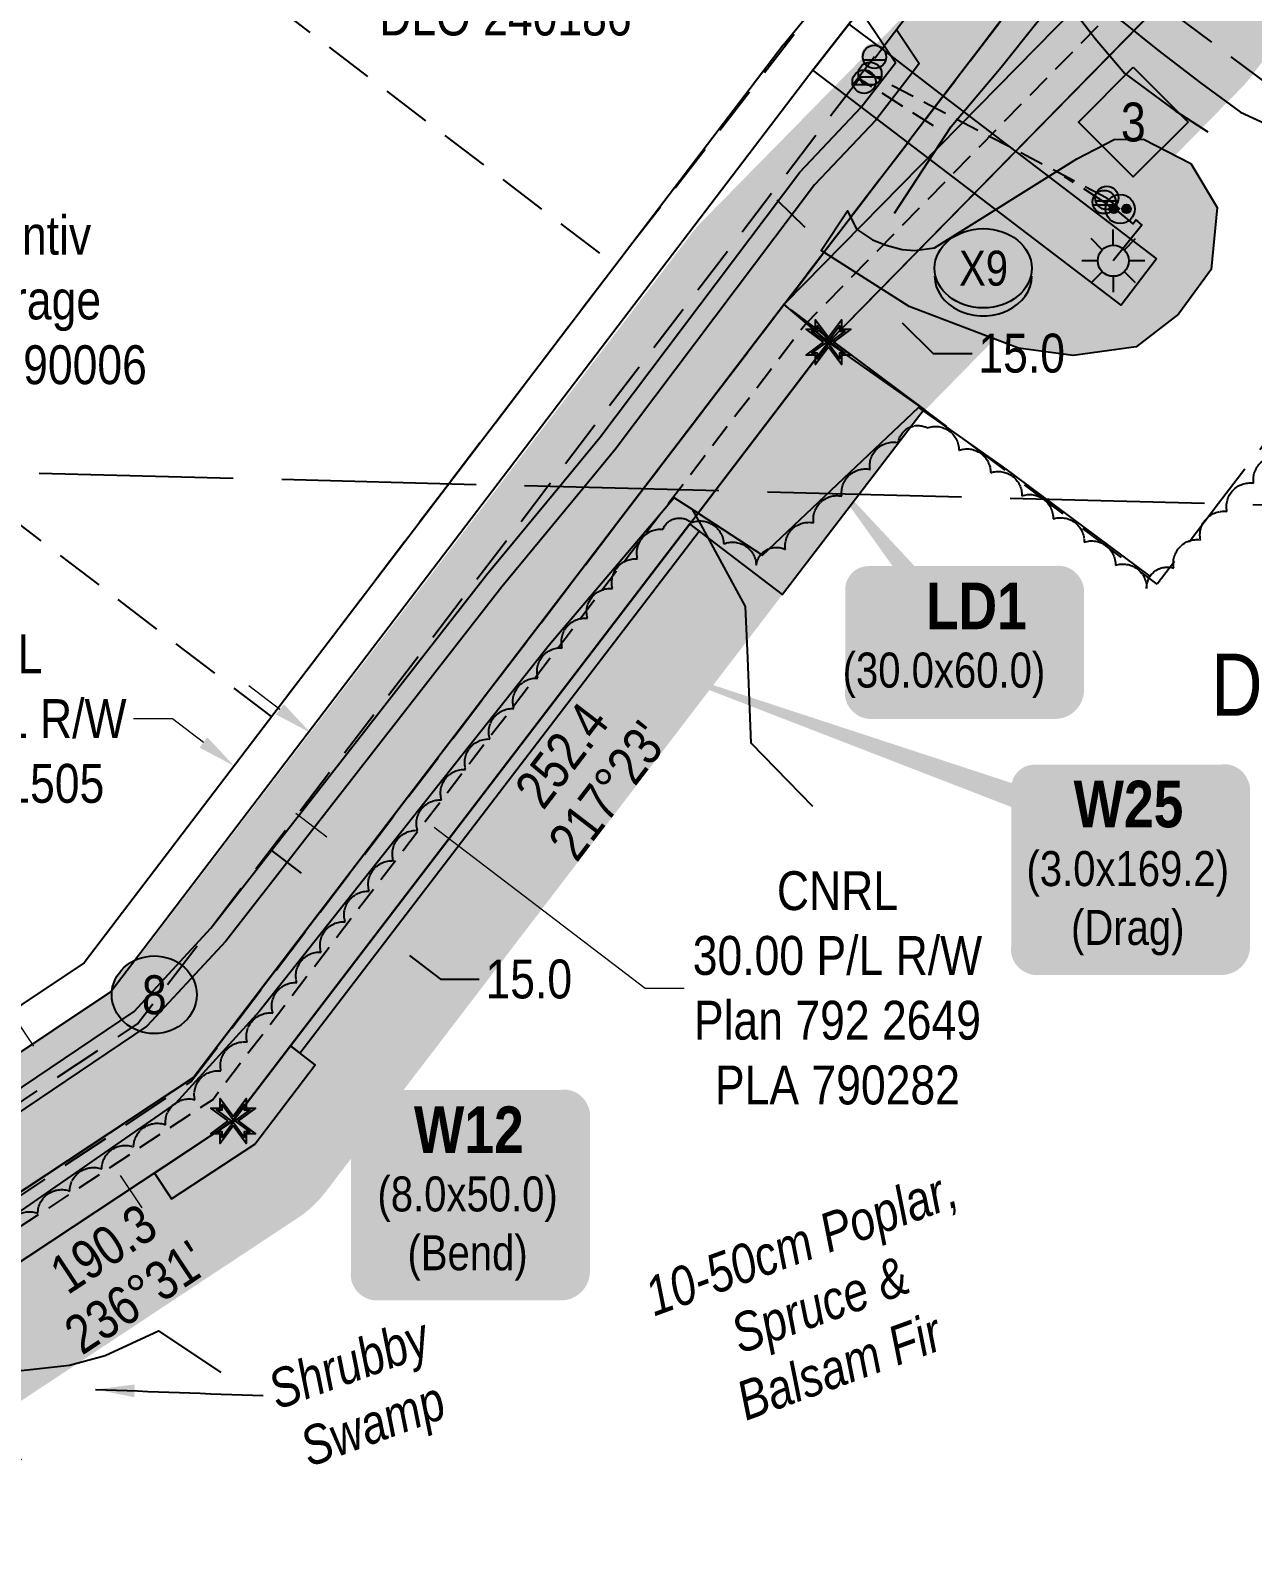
# Model space of a CAD drawing. Extents: x 391873 to 399328, y 6054492 to 6062838.
# Drawn here: x 395956.5 to 396271.2, y 6061295 to 6061683.3 of the extents above; entities that cross this region are included whole.
import ezdxf
from ezdxf.enums import TextEntityAlignment as Align

# ---------------------------------------------------------------- set-up
doc = ezdxf.new("R2010")
doc.units = 0
doc.header["$LTSCALE"] = 5
doc.header["$PDSIZE"] = 0.5
for name, pattern in [('0', [1, 1, 0]), ('foc-ACCESSROAD', [3.75, 2.5, -1.25]), ('foc-TIELINE', [1.875, 1.25, -0.625]), ('foc-UNSURVEYED', [12.5, 10, -2.5]), ('UG_PIPE', [1.875, 1.25, -0.625])]:
    doc.linetypes.add(name, pattern=pattern)
doc.layers.get('Defpoints').update_dxf_attribs({"color": 9})
doc.layers.add('AS-PIPE-AG', color=7, linetype='Continuous', true_color=0x7d00fa)
doc.layers.add('P-TEMP-BLUE-H', color=7, linetype='Continuous', true_color=0x99e6ff)
for name, color, linetype in [('AS-PIPE-UG', 44, 'UG_PIPE'), ('AS-ROADS', 254, 'Continuous'), ('AS-SYMBOL', 7, 'Continuous'), ('C-RW', 13, 'Continuous'), ('C-WS', 13, 'foc-ACCESSROAD'), ('DETAIL-T', 7, 'Continuous'), ('F-AR', 190, 'foc-ACCESSROAD'), ('F-RW', 190, 'Continuous'), ('F-WS', 190, 'foc-ACCESSROAD'), ('F-WS-S', 8, 'Continuous'), ('L-BD1', 253, 'Continuous'), ('L-MON', 1, 'Continuous'), ('L-USEC', 7, 'foc-UNSURVEYED'), ('P-BORE', 7, 'Continuous'), ('P-BUFFER-H 30m', 51, 'Continuous'), ('P-CROSSINGS', 250, 'Continuous'), ('P-ELEVATION', 7, 'Continuous'), ('P-PROPOSED', 10, 'Continuous'), ('P-PROPOSED-H', 21, 'Continuous'), ('P-TEMP-BLOCKS', 250, 'Continuous'), ('P-TEMP-BLUE', 146, 'Continuous'), ('P-TXT', 4, 'Continuous'), ('T-BUSH', 110, '0'), ('T-BUSH-T', 110, 'Continuous'), ('T-SLOPE', 48, 'Continuous'), ('T-TIE', 201, 'foc-TIELINE'), ('WETLAND', 143, 'Continuous'), ('WETLAND-T', 146, 'Continuous')]:
    doc.layers.add(name, color=color, linetype=linetype)
for name, color, linetype, lineweight in [('C-RW-T', 13, 'Continuous', 9), ('F-AR-T', 190, 'Continuous', 9), ('F-WS-T', 190, 'Continuous', 9)]:
    doc.layers.add(name, color=color, linetype=linetype, lineweight=lineweight)
doc.layers.add('P-EXISTINGCUT', color=125, linetype='Continuous', plot=False)
doc.layers.add('P-EXISTINGDISPO', color=175, linetype='Continuous', plot=False)
doc.styles.add('80', font='ARIALN.TTF', dxfattribs={"height": 10})
doc.styles.add('80CG', font='ARIALN.TTF', dxfattribs={"height": 10})
doc.styles.add('80L', font='ARIALN.TTF', dxfattribs={"height": 10})
doc.styles.add('BOLD', font='ARIALNB.TTF')
doc.styles.add('Crossing', font='ARIALN.TTF', dxfattribs={"height": 10})
doc.dimstyles.new('Compass 5 000', dxfattribs={"dimscale": 5, "dimtxt": 9, "dimasz": 2, "dimexe": 0.2, "dimexo": 0.0625, "dimgap": 0.5, "dimtad": 0, "dimtih": 1, "dimtoh": 1, "dimzin": 0, "dimdsep": 46, "dimtxsty": '80CG', "dimcen": 0.1, "dimse1": 1, "dimse2": 1, "dimclrd": 256, "dimclrt": 256, "dimaunit": 1, "dimadec": 4, "dimazin": 0, "dimtfac": 0.06, "dimtofl": 0, "dimtmove": 0, "dimatfit": 1, "dimfxl": 0.2, "dimtolj": 1, "dimtzin": 0, "dimlwd": -1, "dimarcsym": 0})

# ---------------------------------------------------------------- blocks, each defined once
blk = doc.blocks.new('*U42')
at = {"true_color": 0x99e6ff}
h = blk.add_hatch(color=141, dxfattribs=at)
edge = h.paths.add_edge_path()
edge.add_line((-24, -19.36), (24, -19.36))
edge.add_arc((24, -13.36), 6, 270, 360)
edge.add_line((30, -13.36), (30, 12.5))
edge.add_arc((24, 12.5), 6, 0, 90)
edge.add_line((24, 18.5), (-24, 18.5))
edge.add_arc((-24, 12.5), 6, 90, 180)
edge.add_line((-30, 12.5), (-30, -13.36))
edge.add_arc((-24, -13.36), 6, 180, 270)
at = {"flags": 128}
blk.add_lwpolyline([(-36.31, 44.41, 0, 7.5, 0), (0, 0, 0, 0, 0)], format="xyseb", dxfattribs=at)
at = {"color": 250, "flags": 128}
blk.add_lwpolyline([(-24, -19.36, 3, 3, 0), (24, -19.36, 3, 3, 0.414214), (30, -13.36, 3, 3, 0), (30, 12.5, 3, 0, 0.414214), (24, 18.5, 0, 0, 0), (-24, 18.5, 0, 0, 0.414214), (-30, 12.5, 0, 0, 0), (-30, -13.36, 0, 3, 0.414214)], format="xyseb", close=True, dxfattribs=at)
at = {"color": 250}
for tag, p, height, style in [('TEMP_AREA_W1_001', (-9.21, 2.24), 12, 'BOLD'), ('ENTER_TEXT_001', (-30.66, -12.78), 9, '80')]:
    blk.add_attdef(tag, p, '', height=height, dxfattribs=dict(at, style=style))
blk = doc.blocks.new('*U43')
at = {"true_color": 0x99e6ff}
h = blk.add_hatch(color=141, dxfattribs=at)
edge = h.paths.add_edge_path()
edge.add_line((-24, -34.2), (24, -34.2))
edge.add_arc((24, -28.2), 6, 270, 360)
edge.add_line((30, -28.2), (30, 12.5))
edge.add_arc((24, 12.5), 6, 0, 90)
edge.add_line((24, 18.5), (-24, 18.5))
edge.add_arc((-24, 12.5), 6, 90, 180)
edge.add_line((-30, 12.5), (-30, -28.2))
edge.add_arc((-24, -28.2), 6, 180, 270)
at = {"flags": 128}
blk.add_lwpolyline([(-49.44, 17.81, 0, 7.5, 0), (0, 0, 0, 0, 0)], format="xyseb", dxfattribs=at)
at = {"color": 250, "flags": 128}
blk.add_lwpolyline([(-24, -34.2, 3, 3, 0), (24, -34.2, 3, 3, 0.414214), (30, -28.2, 3, 3, 0), (30, 12.5, 3, 0, 0.414214), (24, 18.5, 0, 0, 0), (-24, 18.5, 0, 0, 0.414214), (-30, 12.5, 0, 0, 0), (-30, -28.2, 0, 3, 0.414214)], format="xyseb", close=True, dxfattribs=at)
at = {"color": 250}
for tag, p, height, style in [('TEMP_AREA_W1_001', (-9.21, 2.24), 12, 'BOLD'), ('ENTER_TEXT_001', (-30.66, -12.78), 9, '80')]:
    blk.add_attdef(tag, p, '', height=height, dxfattribs=dict(at, style=style))
blk = doc.blocks.new('*D52')
at = {"layer": 'C-RW-T', "transparency": 16777216}
for p, q in [((395993.12, 6061506.02), (395983.12, 6061506.02)), ((396001.07, 6061499.95), (395993.12, 6061506.02)), ((396024.9, 6061481.74), (396032.85, 6061475.67))]:
    blk.add_line(p, q, dxfattribs=at)
for points in [[(396002.08, 6061501.27), (396000.06, 6061498.62), (396009.01, 6061493.88)], [(396025.92, 6061483.06), (396023.89, 6061480.41), (396016.96, 6061487.81)]]:
    blk.add_solid(points, dxfattribs=at)
at = {"layer": 'Defpoints', "color": 0, "transparency": 16777216}
for p in [(396009.01, 6061493.88), (395988.02, 6061466.39), (395995.96, 6061460.32)]:
    blk.add_point(p, dxfattribs=at)
at = {"layer": 'C-RW-T', "transparency": 16777216, "insert": (395944.04, 6061506.02), "char_height": 10, "attachment_point": 5, "style": '80CG'}
blk.add_mtext('\\A1;CNRL\\P10.00 P/L R/W\\PPLA 141505', dxfattribs=at)
blk = doc.blocks.new('*D58')
at = {"layer": 'C-RW-T', "transparency": 16777216}
for p, q in [((396020.75, 6061508.47), (396012.8, 6061514.54)), ((396060.5, 6061478.15), (396114.79, 6061436.72)), ((396114.79, 6061436.72), (396124.79, 6061436.72))]:
    blk.add_line(p, q, dxfattribs=at)
for points in [[(396021.77, 6061509.8), (396019.74, 6061507.15), (396028.7, 6061502.41)], [(396061.51, 6061479.47), (396059.48, 6061476.82), (396052.55, 6061484.21)]]:
    blk.add_solid(points, dxfattribs=at)
at = {"layer": 'Defpoints', "color": 0, "transparency": 16777216}
for p in [(396045.09, 6061523.87), (396068.93, 6061505.68), (396052.55, 6061484.21)]:
    blk.add_point(p, dxfattribs=at)
at = {"layer": 'C-RW-T', "transparency": 16777216, "insert": (396164.26, 6061436.72), "char_height": 10, "attachment_point": 5, "style": '80CG'}
blk.add_mtext('\\A1;CNRL\\P30.00 P/L R/W\\PPlan 792 2649\\PPLA 790282', dxfattribs=at)
blk = doc.blocks.new('*D64')
at = {"layer": 'Defpoints', "color": 0, "transparency": 16777216}
for p in [(396138.26, 6061736.02), (396129.14, 6061724.06), (396135.21, 6061719.43)]:
    blk.add_point(p, dxfattribs=at)
at = {"layer": 'F-AR-T', "transparency": 16777216}
for p, q in [((396150.4, 6061739.34), (396156.46, 6061747.3)), ((396129.14, 6061711.48), (396123.08, 6061703.52)), ((396123.08, 6061703.52), (396113.08, 6061703.52))]:
    blk.add_line(p, q, dxfattribs=at)
for points in [[(396149.07, 6061740.35), (396151.72, 6061738.33), (396144.33, 6061731.39)], [(396127.82, 6061712.49), (396130.47, 6061710.47), (396135.21, 6061719.43)]]:
    blk.add_solid(points, dxfattribs=at)
at = {"layer": 'F-AR-T', "transparency": 16777216, "insert": (396078.8, 6061703.52), "char_height": 10, "attachment_point": 5, "style": '80CG'}
blk.add_mtext('\\A1;Paramount\\P15.00 A/R\\PDLO 240186', dxfattribs=at)
blk = doc.blocks.new('*D66')
at = {"layer": 'Defpoints', "color": 0, "transparency": 16777216}
for p in [(395974.1, 6061396.79), (395923.68, 6061387.2), (395934.78, 6061370.56)]:
    blk.add_point(p, dxfattribs=at)
at = {"layer": 'F-AR-T', "transparency": 16777216}
for p, q in [((395941.31, 6061445.96), (395931.31, 6061445.96)), ((395957.46, 6061421.75), (395941.31, 6061445.96)), ((395979.65, 6061388.47), (395985.2, 6061380.15))]:
    blk.add_line(p, q, dxfattribs=at)
for points in [[(395958.85, 6061422.67), (395956.07, 6061420.82), (395963.01, 6061413.43)], [(395981.04, 6061389.4), (395978.27, 6061387.55), (395974.1, 6061396.79)]]:
    blk.add_solid(points, dxfattribs=at)
at = {"layer": 'F-AR-T', "transparency": 16777216, "insert": (395881.91, 6061445.96), "char_height": 10, "attachment_point": 5, "style": '80CG'}
blk.add_mtext('\\A1;Ovintiv\\P20.00 Access R/W\\PPlan 792 2649\\PLOC 770009', dxfattribs=at)
blk = doc.blocks.new('*D84')
at = {"layer": 'Defpoints', "color": 0, "transparency": 16777216}
for p in [(396034.96, 6061461.17), (396046.17, 6061451.14), (396046.88, 6061452.07)]:
    blk.add_point(p, dxfattribs=at)
at = {"layer": 'P-TXT', "transparency": 16777216}
for p, q in [((396026.3, 6061466.3), (396018.35, 6061472.36)), ((396054.12, 6061445.07), (396062.07, 6061439)), ((396062.07, 6061439), (396072.07, 6061439))]:
    blk.add_line(p, q, dxfattribs=at)
for points in [[(396027.31, 6061467.62), (396025.29, 6061464.97), (396034.25, 6061460.23)], [(396055.13, 6061446.39), (396053.11, 6061443.74), (396046.17, 6061451.14)]]:
    blk.add_solid(points, dxfattribs=at)
at = {"layer": 'P-TXT', "transparency": 16777216, "insert": (396084.82, 6061439), "char_height": 10, "attachment_point": 5, "style": '80CG'}
blk.add_mtext('\\A1;15.0', dxfattribs=at)
blk = doc.blocks.new('PIG')
h = blk.add_hatch(color=255)
h.dxf.hatch_style = 1
edge = h.paths.add_edge_path()
edge.add_arc((0, 0), 0.85, 0, 360)
at = {"layer": 'AS-SYMBOL'}
h = blk.add_hatch(color=13, dxfattribs=at)
h.dxf.hatch_style = 1
h.paths.add_polyline_path([(-0.101, 0.005, 1), (-0.551, 0.005, 1)])
h = blk.add_hatch(color=13, dxfattribs=at)
h.dxf.hatch_style = 1
h.paths.add_polyline_path([(0.101, 0.005, 1), (0.551, 0.005, 1)])
at = {"layer": 'AS-SYMBOL', "color": 13}
for centre, radius in [((0, 0), 0.75), ((-0.326, 0.005), 0.225), ((0.326, 0.005), 0.225)]:
    blk.add_circle(centre, radius, dxfattribs=at)
blk = doc.blocks.new('RISER')
h = blk.add_hatch(color=255)
h.dxf.hatch_style = 1
edge = h.paths.add_edge_path()
edge.add_arc((0, 0), 0.7, 0, 360)
blk.add_hatch(color=13).paths.add_polyline_path([(0.581, -0.15), (-0.581, -0.15, 0.774597)])
at = {"color": 13}
blk.add_line((-0.581, -0.15), (0.581, -0.15), dxfattribs=at)
blk.add_circle((0, 0), 0.6, dxfattribs=at)
blk = doc.blocks.new('GAS')
h = blk.add_hatch(color=255)
h.dxf.hatch_style = 1
edge = h.paths.add_edge_path()
edge.add_arc((0, 0), 0.9, 0, 360)
for p, q in [((0, 0.808), (0, 1.616)), ((-0.571, 0.571), (-1.142, 1.142)), ((0.571, 0.571), (1.142, 1.142)), ((-0.808, 0), (-1.616, 0)), ((1.616, 0), (0.808, 0)), ((-0.571, -0.571), (-1.142, -1.142)), ((1.142, -1.142), (0.571, -0.571)), ((0, -0.808), (0, -1.616))]:
    blk.add_line(p, q)
blk.add_circle((0, 0), 0.8)
blk = doc.blocks.new('TEMP')
h = blk.add_hatch(color=255)
h.dxf.hatch_style = 1
h.paths.add_polyline_path([(0, 0.251), (-0.666, 1.152), (-0.666, 0.666), (-1.152, 0.666), (-0.251, 0), (-1.152, -0.666), (-0.666, -0.666), (-0.666, -1.152), (0, -0.251), (0.666, -1.152), (0.666, -0.666), (1.152, -0.666), (0.251, 0), (1.152, 0.666), (0.666, 0.666), (0.666, 1.152)])
h.paths.add_polyline_path([(0.566, 0.849), (0.566, 0.566), (0.849, 0.566), (0.083, 0), (0.849, -0.566), (0.566, -0.566), (0.566, -0.849), (0, -0.083), (-0.566, -0.849), (-0.566, -0.566), (-0.849, -0.566), (-0.083, 0), (-0.849, 0.566), (-0.566, 0.566), (-0.566, 0.849), (0, 0.083)], flags=16)
h = blk.add_hatch(color=1)
h.dxf.hatch_style = 1
h.paths.add_polyline_path([(0, 0.083), (-0.566, 0.849), (-0.566, 0.566), (-0.849, 0.566), (-0.083, 0), (-0.849, -0.566), (-0.566, -0.566), (-0.566, -0.849), (0, -0.083), (0.566, -0.849), (0.566, -0.566), (0.849, -0.566), (0.083, 0), (0.849, 0.566), (0.566, 0.566), (0.566, 0.849)])
at = {"color": 1}
for p, q in [((-0.083, 0), (0.083, 0)), ((0, 0.083), (0, -0.083))]:
    blk.add_line(p, q, dxfattribs=at)
at = {"color": 255, "flags": 128}
blk.add_lwpolyline([(-0.251, 0), (-1.152, 0.666), (-0.666, 0.666), (-0.666, 1.152), (0, 0.251), (0.666, 1.152), (0.666, 0.666), (1.152, 0.666), (0.251, 0), (1.152, -0.666), (0.666, -0.666), (0.666, -1.152), (0, -0.251), (-0.666, -1.152), (-0.666, -0.666), (-1.152, -0.666)], close=True, dxfattribs=at)
at = {"color": 1, "flags": 128}
blk.add_lwpolyline([(-0.083, 0), (-0.849, 0.566), (-0.566, 0.566), (-0.566, 0.849), (0, 0.083), (0.566, 0.849), (0.566, 0.566), (0.849, 0.566), (0.083, 0), (0.849, -0.566), (0.566, -0.566), (0.566, -0.849), (0, -0.083), (-0.566, -0.849), (-0.566, -0.566), (-0.849, -0.566)], close=True, dxfattribs=at)
blk = doc.blocks.new('*U148')
at = {"layer": 'P-ELEVATION'}
h = blk.add_hatch(color=111, dxfattribs=at)
h.dxf.hatch_style = 1
edge = h.paths.add_edge_path()
edge.add_ellipse((0, 0), major_axis=(-10.94, 0), ratio=0.913794, start_angle=0, end_angle=360)
at = {"layer": 'P-ELEVATION', "color": 7, "flags": 128}
blk.add_lwpolyline([(0, 0, 5, 0, 0), (15.13, -26.94, 0, 0, 0)], format="xyseb", dxfattribs=at)
at = {"layer": 'P-ELEVATION', "color": 7}
blk.add_ellipse((0, 0), major_axis=(-10.94, 0), ratio=0.913794, dxfattribs=at)
at = {"layer": 'P-ELEVATION', "style": '80'}
blk.add_attdef('BEND', text='', height=10, dxfattribs=at).set_placement((0, 0), align=Align.MIDDLE_CENTER)
blk = doc.blocks.new('*D156')
at = {"layer": 'Defpoints', "color": 0, "transparency": 16777216}
for p in [(396177.09, 6061639.81), (396187.8, 6061629.3), (396173.74, 6061614.99)]:
    blk.add_point(p, dxfattribs=at)
at = {"layer": 'P-TXT', "transparency": 16777216}
for p, q in [((396155.91, 6061632.5), (396148.77, 6061639.5)), ((396180.88, 6061607.98), (396188.92, 6061600.09)), ((396188.92, 6061600.09), (396198.92, 6061600.09))]:
    blk.add_line(p, q, dxfattribs=at)
for points in [[(396157.07, 6061633.69), (396154.74, 6061631.31), (396163.04, 6061625.49)], [(396182.05, 6061609.17), (396179.71, 6061606.79), (396173.74, 6061614.99)]]:
    blk.add_solid(points, dxfattribs=at)
at = {"layer": 'P-TXT', "transparency": 16777216, "insert": (396211.68, 6061600.09), "char_height": 10, "attachment_point": 5, "style": '80CG'}
blk.add_mtext('\\A1;15.0', dxfattribs=at)
blk = doc.blocks.new('xing2')
h = blk.add_hatch(color=50)
h.dxf.hatch_style = 1
edge = h.paths.add_edge_path()
edge.add_ellipse((0, 0), major_axis=(-12.5, 0), ratio=0.816297, start_angle=0, end_angle=360)
h = blk.add_hatch(color=250)
h.dxf.hatch_style = 1
edge = h.paths.add_edge_path()
edge.add_ellipse((0, -2.05), major_axis=(-12.5, 0), ratio=0.816297, start_angle=0, end_angle=180)
edge.add_line((12.5, -2.05), (12.5, 0))
edge.add_ellipse((0, 0), major_axis=(-12.5, 0), ratio=0.816297, start_angle=0, end_angle=180, ccw=False)
edge.add_line((-12.5, 0), (-12.5, -2.05))
at = {"color": 250}
blk.add_ellipse((0, 0), major_axis=(-12.5, 0), ratio=0.816297, dxfattribs=at)
blk.add_ellipse((0, -2.05), major_axis=(-12.5, 0), ratio=0.816297, start_param=0, end_param=3.141593, dxfattribs=at)
at = {"color": 250, "style": 'Crossing'}
blk.add_attdef('CROSSING', text='', height=9, dxfattribs=at).set_placement((0.09, 0.02), align=Align.MIDDLE_CENTER)
at = {"color": 250, "style": 'Crossing', "flags": 1}
for tag, p in [('OWNER', (0.09, -12.49)), ('DESCRIPTION', (0.09, -25.77)), ('LOCATION', (0.09, -39.3)), ('DWG_REF', (0.09, -52.84))]:
    blk.add_attdef(tag, text='', height=9, dxfattribs=at).set_placement(p, align=Align.MIDDLE_CENTER)
blk = doc.blocks.new('*U217')
at = {"true_color": 0x99e6ff}
h = blk.add_hatch(color=141, dxfattribs=at)
edge = h.paths.add_edge_path()
edge.add_line((-24, -34.2), (24, -34.2))
edge.add_arc((24, -28.2), 6, 270, 360)
edge.add_line((30, -28.2), (30, 12.5))
edge.add_arc((24, 12.5), 6, 0, 90)
edge.add_line((24, 18.5), (-24, 18.5))
edge.add_arc((-24, 12.5), 6, 90, 180)
edge.add_line((-30, 12.5), (-30, -28.2))
edge.add_arc((-24, -28.2), 6, 180, 270)
at = {"flags": 128}
blk.add_lwpolyline([(-135.05, 48.26, 0, 7.5, 0), (0, 0, 0, 0, 0)], format="xyseb", dxfattribs=at)
at = {"color": 250, "flags": 128}
blk.add_lwpolyline([(-24, -34.2, 3, 3, 0), (24, -34.2, 3, 3, 0.414214), (30, -28.2, 3, 3, 0), (30, 12.5, 3, 0, 0.414214), (24, 18.5, 0, 0, 0), (-24, 18.5, 0, 0, 0.414214), (-30, 12.5, 0, 0, 0), (-30, -28.2, 0, 3, 0.414214)], format="xyseb", close=True, dxfattribs=at)
at = {"color": 250}
for tag, p, height, style in [('TEMP_AREA_W1_001', (-9.21, 2.24), 12, 'BOLD'), ('ENTER_TEXT_001', (-30.66, -12.78), 9, '80')]:
    blk.add_attdef(tag, p, '', height=height, dxfattribs=dict(at, style=style))
blk = doc.blocks.new('30M BUFFER DISP')
h = blk.add_hatch(color=70)
h.dxf.hatch_style = 1
h.paths.add_polyline_path([(0, 14.14), (14.14, 0), (0, -14.14), (-14.14, 0)])
blk.add_lwpolyline([(0, 14.14), (14.14, 0), (0, -14.14), (-14.14, 0)], close=True)
at = {"color": 235, "style": '80L'}
blk.add_attdef('DISURBANCE', text='', height=10, dxfattribs=at).set_placement((0, 0), align=Align.MIDDLE_CENTER)

msp = doc.modelspace()

# ---------------------------------------------------------------- hatches: boundary and pattern name
at = {"layer": 'AS-ROADS'}
h = msp.add_hatch(color=256, dxfattribs=at)
h.dxf.hatch_style = 1
h.paths.add_polyline_path([(396189.28, 6061627.294), (396225.885, 6061650.169), (396235.505, 6061655.175), (396243.015, 6061655.22), (396255.215, 6061648.98), (396261.975, 6061637.608), (396260.448, 6061621.647), (396252.064, 6061610.216), (396241.13, 6061601.757), (396224.895, 6061599.546), (396210.863, 6061601.392), (396182.706, 6061612.182), (396160.095, 6061626.61), (396166.847, 6061636.817), (396169.126, 6061632.093), (396173.262, 6061629.31), (396176.807, 6061627.96), (396180.943, 6061626.863), (396184.15, 6061626.61)])
at = {"layer": 'P-BUFFER-H 30m'}
h = msp.add_hatch(color=256, dxfattribs=at)
h.dxf.hatch_style = 1
edge = h.paths.add_edge_path()
edge.add_line((396401.065, 6062086.789), (396303.233, 6062159.228))
edge.add_arc((396285.388, 6062135.127), 29.988, 53.48201, 143.48201)
edge.add_line((396261.287, 6062152.972), (396178.083, 6062040.602))
edge.add_arc((396202.183, 6062022.756), 29.988, 143.48201, 233.48201)
edge.add_line((396184.338, 6061998.656), (396337.063, 6061885.57))
edge.add_line((396337.063, 6061885.57), (396300.187, 6061835.863))
edge.add_arc((396324.271, 6061817.995), 29.988, 143.42949, 176.98667)
edge.add_line((396294.324, 6061819.572), (396284.306, 6061806.067))
edge.add_arc((396294.5, 6061777.865), 29.988, 109.87231, 143.42949)
edge.add_line((396270.415, 6061795.732), (396239.219, 6061753.681))
edge.add_line((396239.219, 6061753.681), (396212.586, 6061718.775))
edge.add_line((396212.586, 6061718.775), (396129.191, 6061633.814))
edge.add_arc((396150.592, 6061612.808), 29.988, 135.53284, 142.65865)
edge.add_line((396126.751, 6061630.997), (396090.594, 6061583.606))
edge.add_line((396090.594, 6061583.606), (395977.748, 6061435.955))
edge.add_line((395977.748, 6061435.955), (395820.248, 6061331.817))
edge.add_arc((395836.787, 6061306.802), 29.988, 123.47226, 167.30779)
edge.add_line((395807.532, 6061313.391), (395806.88, 6061310.496))
edge.add_line((395806.88, 6061310.496), (395798.922, 6061304.708))
edge.add_line((395798.922, 6061304.708), (395726.311, 6061251.892))
edge.add_arc((395743.951, 6061227.641), 29.988, 126.03116, 215.90896)
edge.add_line((395719.662, 6061210.053), (395726.696, 6061200.338))
edge.add_line((395726.696, 6061200.338), (395684.33, 6061169.574))
edge.add_arc((395701.95, 6061145.309), 29.988, 125.98541, 198.62204)
edge.add_line((395673.532, 6061135.733), (395594.623, 6061096.795))
edge.add_line((395594.623, 6061096.795), (395515.344, 6061161.907))
edge.add_arc((395496.311, 6061138.733), 29.988, 50.60356, 140.60356)
edge.add_line((395473.137, 6061157.766), (395463.62, 6061146.179))
edge.add_arc((395486.794, 6061127.146), 29.988, 140.60356, 230.60356)
edge.add_line((395467.761, 6061103.972), (395577.173, 6061014.111))
edge.add_arc((395596.207, 6061037.285), 29.988, 230.60356, 316.3028)
edge.add_line((395617.888, 6061016.568), (395632.544, 6061031.905))
edge.add_line((395632.544, 6061031.905), (395743.679, 6061086.745))
edge.add_arc((395730.409, 6061113.637), 29.988, 296.2639, 381.32202)
edge.add_line((395758.344, 6061124.541), (395756.481, 6061129.315))
edge.add_line((395756.481, 6061129.315), (395807.097, 6061166.07))
edge.add_arc((395789.477, 6061190.336), 29.988, 305.98541, 395.90896)
edge.add_line((395813.766, 6061207.924), (395806.71, 6061217.667))
edge.add_line((395806.71, 6061217.667), (395842.77, 6061243.896))
edge.add_line((395842.77, 6061243.896), (395864.681, 6061259.833))
edge.add_arc((395847.041, 6061284.085), 29.988, 306.03116, 347.30779)
edge.add_line((395876.296, 6061277.496), (395876.694, 6061279.262))
edge.add_line((395876.694, 6061279.262), (396025.277, 6061377.503))
edge.add_arc((396008.738, 6061402.518), 29.988, 303.47226, 322.59348)
edge.add_line((396032.559, 6061384.301), (396150.177, 6061538.104))
edge.add_arc((396126.356, 6061556.321), 29.988, 322.59348, 322.65865)
edge.add_line((396150.198, 6061538.131), (396184.656, 6061583.296))
edge.add_line((396184.656, 6061583.296), (396268.05, 6061668.256))
edge.add_arc((396246.649, 6061689.263), 29.988, 315.53284, 322.65667)
edge.add_line((396270.49, 6061671.072), (396299.006, 6061708.446))
edge.add_arc((396275.165, 6061726.636), 29.988, 322.65667, 323.42949)
edge.add_line((396299.249, 6061708.769), (396421.122, 6061873.048))
edge.add_arc((396397.038, 6061890.915), 29.988, 323.42949, 413.48201)
edge.add_line((396414.883, 6061915.016), (396258.112, 6062031.097))
edge.add_line((396258.112, 6062031.097), (396293.728, 6062079.199))
edge.add_line((396293.728, 6062079.199), (396359.419, 6062030.558))
edge.add_arc((396377.265, 6062054.659), 29.988, 233.48201, 323.43837)
edge.add_line((396401.352, 6062036.795), (396407.306, 6062044.824))
edge.add_arc((396383.219, 6062062.688), 29.988, 323.43837, 413.48201)
at = {"layer": 'P-PROPOSED-H'}
h = msp.add_hatch(color=256, dxfattribs=at)
h.dxf.hatch_style = 1
h.paths.add_polyline_path([(396383.219, 6062062.688), (396285.388, 6062135.127), (396202.183, 6062022.756), (396379.032, 6061891.81), (396324.271, 6061817.995), (396325.308, 6061811.004), (396301.493, 6061778.903), (396294.5, 6061777.865), (396263.183, 6061735.651), (396235.295, 6061699.1), (396150.592, 6061612.808), (396114.435, 6061565.416), (395998.505, 6061413.728), (395836.787, 6061306.802), (395833.654, 6061292.888), (395816.562, 6061280.456), (395743.951, 6061227.641), (395768.55, 6061193.67), (395701.95, 6061145.309), (395711.44, 6061120.997), (395605.512, 6061068.727), (395594.975, 6061057.7), (395496.311, 6061138.733), (395486.794, 6061127.146), (395596.207, 6061037.285), (395614.522, 6061056.453), (395730.409, 6061113.637), (395720.127, 6061139.977), (395789.477, 6061190.336), (395764.871, 6061224.316), (395825.13, 6061268.147), (395847.041, 6061284.085), (395850.089, 6061297.622), (396008.738, 6061402.518), (396126.356, 6061556.321), (396161.947, 6061602.97), (396246.649, 6061689.263), (396275.165, 6061726.636), (396397.038, 6061890.915), (396216.165, 6062024.842), (396287.473, 6062121.145), (396377.265, 6062054.659)])
at = {"layer": 'P-TEMP-BLUE-H'}
h = msp.add_hatch(color=256, dxfattribs=at)
h.dxf.hatch_style = 1
h.paths.add_polyline_path([(396186.579, 6061585.633), (396150.097, 6061537.999), (396126.255, 6061556.189), (396161.947, 6061602.97), (396162.581, 6061603.616)])
h = msp.add_hatch(color=256, dxfattribs=at)
h.dxf.hatch_style = 1
h.paths.add_polyline_path([(396025.891, 6061420.013), (396128.637, 6061554.367), (396126.255, 6061556.189), (396023.509, 6061421.834)])
h = msp.add_hatch(color=256, dxfattribs=at)
h.dxf.hatch_style = 1
h.paths.add_polyline_path([(396023.509, 6061421.834), (396008.738, 6061402.518), (395988.454, 6061389.107), (395992.864, 6061382.436), (396014.272, 6061396.591), (396029.862, 6061416.977)])

# ---------------------------------------------------------------- linework, layer by layer
at = {"layer": 'AS-PIPE-AG', "flags": 128}
for points in [[(396171.111, 6061670.023), (396169.66, 6061671.116)], [(396172.64, 6061672.037), (396171.232, 6061673.105)], [(396237.018, 6061637.245), (396233.573, 6061640.07), (396235.681, 6061638.315), (396235.211, 6061637.676), (396240.274, 6061633.441), (396241.231, 6061634.616)], [(396234.435, 6061637.811), (396232.893, 6061639.037)], [(396234.435, 6061637.811), (396232.893, 6061639.037)], [(396241.606, 6061634.324), (396241.421, 6061634.093), (396242.613, 6061633.122), (396235.238, 6061623.925)]]:
    msp.add_lwpolyline(points, dxfattribs=at)
at = {"layer": 'AS-PIPE-UG', "flags": 128}
for points in [[(396233.589, 6061640.083), (396172.614, 6061672.017)], [(396188.974, 6061658.647), (396171.095, 6061670.012)], [(396232.903, 6061639.052), (396222.67, 6061645.562)]]:
    msp.add_lwpolyline(points, dxfattribs=at)
at = {"layer": 'AS-ROADS', "flags": 128}
for points, const_width in [([(395573.48, 6061128.807), (395828.626, 6061309.63), (395847.289, 6061322.319), (395865.223, 6061336.241), (395929.787, 6061380.137), (395977.865, 6061412.953), (395995.226, 6061426.833), (396006.46, 6061437.788), (396018.225, 6061451.011), (396042.668, 6061481.998), (396081.135, 6061532.048), (396157.318, 6061629.673), (396218.283, 6061712.185), (396277.829, 6061794.282), (396306.594, 6061832.604), (396343.818, 6061881.67), (396385.427, 6061937.214), (396410.674, 6061971.078), (396429.554, 6061996.277), (396488.108, 6062076.394)], 9.996), ([(396193.66, 6061616.444), (396158.001, 6061631.422)], 6.997)]:
    msp.add_lwpolyline(points, dxfattribs=dict(at, const_width=const_width))
msp.add_lwpolyline([(396189.28, 6061627.294), (396225.885, 6061650.169), (396235.505, 6061655.175), (396243.015, 6061655.22), (396255.215, 6061648.98), (396261.975, 6061637.608), (396260.448, 6061621.647), (396252.064, 6061610.216), (396241.13, 6061601.757), (396224.895, 6061599.546), (396210.863, 6061601.392), (396182.706, 6061612.182), (396160.095, 6061626.61), (396166.847, 6061636.817), (396169.126, 6061632.093), (396173.262, 6061629.31), (396176.807, 6061627.96), (396180.943, 6061626.863), (396184.15, 6061626.61)], close=True, dxfattribs=at)
at = {"layer": 'AS-SYMBOL', "flags": 128}
for points in [[(396173.785, 6061676.415), (396168.071, 6061668.973)], [(396171.111, 6061670.023), (396169.66, 6061671.116)], [(396172.64, 6061672.037), (396171.232, 6061673.105)], [(396236.234, 6061636.793), (396236.706, 6061637.385)]]:
    msp.add_lwpolyline(points, dxfattribs=at)
at = {"layer": 'C-RW'}
for points in [[(396158.23, 6061673.381), (396158.23, 6061673.381), (396158.23, 6061673.381), (396158.23, 6061673.381), (396196.813, 6061722.723), (396227.18, 6061762.529), (396327.085, 6061897.184), (396336.016, 6061909.229), (396351.336, 6061929.878), (396359.582, 6061940.992), (396386.664, 6061977.498), (396395.599, 6061989.543), (396410.507, 6062009.636), (396420.068, 6062022.965), (396588.462, 6062249.516), (396619.593, 6062291.479), (396667.374, 6062355.882), (396691.631, 6062388.581)], [(396690.442, 6062336.647), (396618.405, 6062239.546), (396587.274, 6062197.584), (396251.145, 6061744.499), (396223.319, 6061708.029), (396191.487, 6061666.31), (396191.163, 6061665.884), (396182.392, 6061654.39), (396182.08, 6061653.981), (396150.537, 6061612.641), (396114.38, 6061565.249), (395998.505, 6061413.728)], [(396150.278, 6061679.437), (396164.615, 6061697.003), (396188.875, 6061728.806), (396219.19, 6061768.541), (396319.047, 6061903.142), (396327.983, 6061915.187), (396345.851, 6061939.273), (396359.582, 6061940.992), (396376.752, 6061943.137), (396368.598, 6061932.039), (396351.336, 6061929.878), (396336.016, 6061909.229), (396327.085, 6061897.184), (396227.18, 6061762.529), (396196.813, 6061722.723), (396172.193, 6061691.237), (396167.193, 6061684.843), (396167.193, 6061684.843), (396158.23, 6061673.381)], [(396150.278, 6061679.437), (395970.386, 6061443.243), (395793.828, 6061325.243), (395815.904, 6061292.212), (395725.906, 6061226.75), (395747.567, 6061196.837), (395693.645, 6061157.681), (395665.336, 6061137.152), (395584.181, 6061097.207), (395578.769, 6061091.551), (395571.977, 6061084.19), (395553.195, 6061063.566), (395525.399, 6061057.689), (395476.129, 6060999.961)], [(396158.23, 6061673.381), (395977.328, 6061435.859), (395811.849, 6061325.264), (395833.598, 6061292.722), (395743.895, 6061227.474), (395768.494, 6061193.503), (395702.455, 6061145.548), (395673.104, 6061124.263), (395593.182, 6061084.924), (395589.697, 6061081.283), (395583.03, 6061074.058), (395561.026, 6061049.896), (395533.492, 6061044.075), (395487.534, 6060990.227)]]:
    msp.add_lwpolyline(points, dxfattribs=at)
at = {"layer": 'C-RW', "flags": 128}
msp.add_lwpolyline([(396246.374, 6061624.426), (396237.276, 6061612.505), (396182.392, 6061654.39), (396166.529, 6061666.493), (396157.962, 6061673.028), (396167.193, 6061684.843), (396167.193, 6061684.843), (396175.661, 6061678.457), (396191.487, 6061666.31), (396246.374, 6061624.426)], close=True, dxfattribs=at)
for points in [[(395498.322, 6061214.176), (395570.593, 6061151.056), (395644.398, 6061204.58), (395811.849, 6061325.264), (395977.328, 6061435.859)], [(395505.545, 6061168.209), (395568.888, 6061112.729), (395569.032, 6061112.88), (395662.019, 6061180.315), (395827.718, 6061300.805), (395998.505, 6061413.728)]]:
    msp.add_lwpolyline(points, dxfattribs=at)
at = {"layer": 'C-WS', "flags": 128}
msp.add_lwpolyline([(396262.365, 6061561.425), (396246.549, 6061540.705), (396217.333, 6061562.588), (396150.537, 6061612.641), (396182.08, 6061653.981), (396182.392, 6061654.39), (396191.163, 6061665.884), (396191.487, 6061666.31), (396223.319, 6061708.029), (396319.339, 6061636.089), (396262.365, 6061561.425)], close=True, dxfattribs=at)
at = {"layer": 'F-AR', "flags": 128}
for points in [[(394928.864, 6061695.903), (394951.931, 6061675.796), (394975.233, 6061655.482), (394981.503, 6061650.017), (394986.54, 6061645.625), (395047.088, 6061592.847), (395141.89, 6061510.215), (395156.964, 6061497.072), (395569.566, 6061137.412), (395595.364, 6061156.046), (395611.568, 6061167.749), (395623.727, 6061176.532), (395632.757, 6061183.055), (395643.402, 6061190.744), (395648.971, 6061194.765), (395664.669, 6061206.103), (395672.842, 6061212.007), (395689.494, 6061224.034), (395701.659, 6061232.823), (395713.817, 6061241.605), (395753.154, 6061270.019), (395764.528, 6061278.447), (395799.597, 6061304.431), (395804.503, 6061307.704), (395816.982, 6061316.027), (395984.13, 6061427.517), (396089.747, 6061565.886), (396166.529, 6061666.493), (396175.661, 6061678.457), (396180.549, 6061684.876), (396204.772, 6061716.683), (396235.165, 6061756.523), (396329.162, 6061883.218), (396344.043, 6061903.277), (396365.051, 6061931.595), (396373.293, 6061942.705), (396394.69, 6061971.545), (396403.625, 6061983.591), (396427.456, 6062015.71), (396588.066, 6062232.214), (396619.197, 6062274.177), (396679.615, 6062355.614), (396691.235, 6062371.278)], [(396690.442, 6062336.647), (396618.405, 6062239.546), (396587.274, 6062197.584), (396251.145, 6061744.499), (396223.319, 6061708.029), (396191.487, 6061666.31), (396191.163, 6061665.884), (396182.392, 6061654.39), (396182.08, 6061653.981), (396150.537, 6061612.641), (396114.38, 6061565.249), (395998.003, 6061412.734), (395828.081, 6061299.392), (395815.544, 6061291.058), (395811.105, 6061288.07), (395763.961, 6061253.851), (395725.316, 6061225.781), (395713.179, 6061216.972), (395701.019, 6061208.162), (395682.315, 6061194.585), (395674.238, 6061188.724), (395661.706, 6061179.627), (395657.51, 6061176.582), (395635.363, 6061160.506), (395623.225, 6061151.695), (395607.048, 6061139.953), (395568.399, 6061111.9), (395562.162, 6061105.33), (395550.888, 6061115.239), (395547.605, 6061118.123), (395518.224, 6061143.939), (395506.784, 6061153.99), (395472.25, 6061184.334), (395456.012, 6061198.603), (395352.3, 6061289.73), (395292.953, 6061341.882), (395127.992, 6061486.848), (395112.538, 6061500.359), (395006.074, 6061593.911), (394980.717, 6061616.194), (394951.149, 6061642.176), (394888.826, 6061696.938)]]:
    msp.add_lwpolyline(points, dxfattribs=at)
at = {"layer": 'F-RW'}
for points in [[(395818.332, 6061319.477), (395983.278, 6061430.701), (396003.012, 6061452.107), (396073.978, 6061543.101), (396092.709, 6061565.809), (396103.12, 6061578.443), (396154.552, 6061646.722), (396170.362, 6061663.505), (396179.172, 6061674.874), (396177.968, 6061676.687), (396176.265, 6061679.25), (396170.393, 6061688.09)], [(396179.47, 6061683.458), (396185.314, 6061674.66), (396183.567, 6061672.389), (396174.408, 6061660.481), (396174.131, 6061660.123), (396158.374, 6061643.49), (396107.046, 6061575.348), (396099.052, 6061565.645), (396077.879, 6061539.975), (396006.863, 6061448.772), (395986.549, 6061426.879), (395819.889, 6061314.499)]]:
    msp.add_lwpolyline(points, dxfattribs=at)
at = {"layer": 'F-WS'}
msp.add_line((396164.615, 6061697.003), (396107.085, 6061622.725), dxfattribs=at)
at = {"layer": 'F-WS', "flags": 128}
msp.add_lwpolyline([(396064.308, 6061566.56), (396018.643, 6061506.603), (395935.687, 6061569.873), (395876.042, 6061615.378), (395964.395, 6061731.579), (396107.085, 6061622.725), (396064.308, 6061566.56)], close=True, dxfattribs=at)
at = {"layer": 'L-USEC', "flags": 128}
msp.add_lwpolyline([(395771.348, 6061574.132), (396572.533, 6061553.424)], dxfattribs=at)
at = {"layer": 'P-EXISTINGCUT', "flags": 128}
msp.add_lwpolyline([(395836.787, 6061306.802), (395998.505, 6061413.728), (396150.491, 6061612.675), (396161.947, 6061602.97), (396161.947, 6061602.97), (396128.371, 6061558.962), (396122.274, 6061562.946), (396090.064, 6061524.966), (396015.502, 6061430.796), (395993.917, 6061406.994), (395915.513, 6061352.669)], dxfattribs=at)
msp.add_lwpolyline([(396128.371, 6061558.962), (396144.947, 6061548.129), (396185.138, 6061586.189), (396186.348, 6061585.332), (396186.579, 6061585.633), (396161.947, 6061602.97)], close=True, dxfattribs=at)
at = {"layer": 'P-EXISTINGDISPO', "flags": 128}
msp.add_lwpolyline([(396235.27, 6061699.075), (396150.592, 6061612.808), (396150.491, 6061612.675), (396161.947, 6061602.97), (396161.947, 6061602.97), (396247.275, 6061690.08)], close=True, dxfattribs=at)
at = {"layer": 'P-PROPOSED', "flags": 128}
msp.add_lwpolyline([(395850.089, 6061297.622), (396008.738, 6061402.518), (396126.356, 6061556.321), (396161.947, 6061602.97), (396246.649, 6061689.263), (396275.165, 6061726.636), (396397.038, 6061890.915), (396216.165, 6062024.842), (396287.473, 6062121.145), (396377.265, 6062054.659), (396383.219, 6062062.688), (396285.388, 6062135.127), (396202.183, 6062022.756), (396379.032, 6061891.81), (396324.271, 6061817.995), (396325.308, 6061811.004), (396301.493, 6061778.903), (396294.5, 6061777.865), (396263.183, 6061735.651), (396235.295, 6061699.1), (396150.592, 6061612.808), (396114.435, 6061565.416), (395998.505, 6061413.728), (395836.787, 6061306.802)], dxfattribs=at)
at = {"layer": 'P-TEMP-BLUE', "flags": 128}
for points in [[(396186.579, 6061585.633), (396150.097, 6061537.999), (396126.255, 6061556.189), (396161.947, 6061602.97), (396162.581, 6061603.616)], [(396025.891, 6061420.013), (396128.637, 6061554.367), (396126.255, 6061556.189), (396023.509, 6061421.834)], [(396023.509, 6061421.834), (396008.738, 6061402.518), (395988.454, 6061389.107), (395992.864, 6061382.436), (396014.272, 6061396.591), (396029.862, 6061416.977)]]:
    msp.add_lwpolyline(points, close=True, dxfattribs=at)
at = {"layer": 'T-BUSH', "flags": 128}
msp.add_lwpolyline([(395732.06, 6061082.036, -0.520567), (395728.272, 6061091.231, -0.5205671), (395724.226, 6061100.372, -0.5205671), (395720.185, 6061109.515, -0.5205671), (395716.163, 6061118.666, -0.5205671), (395712.141, 6061127.817, -0.5205671), (395710.754, 6061136.328, -0.5205671), (395718.532, 6061142.607, -0.5205671), (395726.31, 6061148.885, -0.5205671), (395730.339, 6061157.196, -0.5205671), (395735.9, 6061165.2, -0.5205671), (395744.004, 6061170.93, -0.5205671), (395752.491, 6061176.21, -0.5205671), (395761.239, 6061181.043, -0.5205671), (395770.024, 6061185.813, -0.5205671), (395778.808, 6061190.583, -0.5205671), (395777.29, 6061198.7, -0.5205671), (395772.985, 6061207.722, -0.5205671), (395768.68, 6061216.744, -0.5205671), (395762.146, 6061224.147, -0.5205671), (395768.511, 6061231.353, -0.5205671), (395775.425, 6061238.572, -0.5205671), (395776.328, 6061246.037, -0.5205671), (395784.377, 6061251.964, -0.5205671), (395792.426, 6061257.892, -0.5205671), (395800.475, 6061263.819, -0.5205671), (395809.312, 6061267.263, -0.5205671), (395819.306, 6061267.061, -0.5205671), (395829.3, 6061266.859, -0.5205671), (395838.07, 6061270.104, -0.5205671), (395845.698, 6061276.565, -0.5205671), (395849.011, 6061284.329, -0.5205671), (395846.235, 6061293.932, -0.5205671), (395849.216, 6061300.995, -0.5205671), (395858.228, 6061305.32, -0.5205671), (395867.24, 6061309.645, -0.5205671), (395871.328, 6061316.223, -0.5205671), (395875.31, 6061323.327, -0.5205671), (395883.725, 6061328.722, -0.5205671), (395892.14, 6061334.118, -0.5205671), (395900.554, 6061339.514, -0.5205671), (395908.969, 6061344.91, -0.5205671), (395917.379, 6061350.313, -0.5205671), (395925.595, 6061356.006, -0.5205671), (395933.812, 6061361.7, -0.5205671), (395942.028, 6061367.393, -0.5205671), (395950.245, 6061373.086, -0.5205671), (395958.461, 6061378.779, -0.5205671), (395966.678, 6061384.472, -0.5205671), (395974.894, 6061390.165, -0.5205671), (395983.111, 6061395.858, -0.5205671), (395991.327, 6061401.551, -0.5205671), (395998.879, 6061408.002, -0.5205671), (396005.594, 6061415.407, -0.5205671), (396012.31, 6061422.812, -0.5205671), (396018.931, 6061430.296, -0.5205671), (396025.136, 6061438.133, -0.5205671), (396031.341, 6061445.97, -0.5205671), (396037.546, 6061453.807, -0.5205671), (396043.752, 6061461.644, -0.5205671), (396049.957, 6061469.481, -0.5205671), (396056.162, 6061477.318, -0.5205671), (396062.367, 6061485.155, -0.5205671), (396068.572, 6061492.992, -0.5205671), (396074.778, 6061500.829, -0.5205671), (396080.983, 6061508.666, -0.5205671), (396087.188, 6061516.503, -0.5205671), (396093.435, 6061524.305, -0.5205671), (396099.901, 6061531.929, -0.5205671), (396106.366, 6061539.552, -0.5205671), (396112.832, 6061547.176, -0.5205671), (396119.297, 6061554.8, -0.5205671), (396126.62, 6061556.523, -0.5205671), (396134.988, 6061551.055, -0.5205671), (396143.356, 6061545.587, -0.5205671), (396150.87, 6061549.608, -0.5205671), (396158.128, 6061556.481, -0.5205671), (396165.386, 6061563.355, -0.5205671), (396172.644, 6061570.228, -0.5205671), (396179.903, 6061577.101, -0.5205671), (396187.377, 6061580.929, -0.5205671), (396195.536, 6061575.153, -0.5205671), (396203.694, 6061569.376, -0.5205671), (396211.739, 6061563.445, -0.5205671), (396219.761, 6061557.48, -0.5205671), (396227.783, 6061551.516, -0.5205671), (396235.804, 6061545.551, -0.5205671), (396243.826, 6061539.586, -0.5205671), (396250.847, 6061544.814, -0.5205671), (396257.682, 6061552.107, -0.5205671), (396264.518, 6061559.4, -0.5205671), (396271.354, 6061566.694, -0.5205671), (396278.701, 6061573.465, -0.5205671), (396286.144, 6061580.137, -0.5205671), (396293.587, 6061586.81, -0.5205671), (396301.031, 6061593.482, -0.5205671), (396307.163, 6061601.2, -0.5205671), (396312.014, 6061609.94, -0.5205671), (396318.126, 6061617.642, -0.5205671), (396325.775, 6061624.077, -0.5205671), (396333.425, 6061630.512, -0.5205671), (396341.074, 6061636.947, -0.5205671), (396346.604, 6061643.324, -0.5205671), (396338.615, 6061649.331, -0.5205671), (396330.625, 6061655.339, -0.5205671), (396322.636, 6061661.347, -0.5205671), (396314.646, 6061667.354, -0.5205671), (396306.657, 6061673.362, -0.5205671), (396297.944, 6061678.252, -0.5205671), (396289.195, 6061683.089, -0.5205671), (396280.447, 6061687.925, -0.5205671), (396271.699, 6061692.761, -0.5205671), (396262.95, 6061697.597, -0.5205671), (396254.202, 6061702.433, -0.5205671), (396245.453, 6061707.269, -0.5205671), (396236.705, 6061712.105, -0.5205671), (396242.08, 6061720.181, -0.5205671), (396247.847, 6061728.346, -0.5205671), (396253.613, 6061736.511, -0.5205671), (396259.38, 6061744.676, -0.5205671), (396265.146, 6061752.841, -0.0647204), (396264.81, 6061754.378, -0.0647204)], format="xyb", dxfattribs=at)
at = {"layer": 'T-SLOPE', "flags": 128}
for points in [[(396221.973, 6061702.14), (396230.029, 6061694.415), (396237.411, 6061685.634), (396246.605, 6061678.221), (396257.695, 6061669.753), (396267.964, 6061662.196), (396276.423, 6061658.344), (396283.107, 6061654.328)], [(396178.983, 6061636.176), (396193.504, 6061658.509), (396206.37, 6061673.746), (396215.571, 6061685.284), (396221.709, 6061692.738), (396230.586, 6061681.179), (396238.246, 6061672.126), (396251.354, 6061662.419), (396259.576, 6061657.121)]]:
    msp.add_lwpolyline(points, dxfattribs=at)
at = {"layer": 'T-TIE', "flags": 128}
msp.add_lwpolyline([(396380.242, 6062058.674), (396286.43, 6062128.136), (396209.174, 6062023.799), (396388.025, 6061891.37), (396329.984, 6061813.544), (396330.555, 6061809.689), (396304.274, 6061774.263), (396300.242, 6061773.664), (396240.943, 6061694.152), (396156.272, 6061607.891), (396003.549, 6061408.075), (395843.438, 6061302.212), (395840.347, 6061288.486), (395754.411, 6061225.979), (395779.013, 6061192.003), (395711.039, 6061142.643), (395720.924, 6061117.317), (395610.017, 6061062.59), (395595.591, 6061047.493), (395491.553, 6061132.94)], dxfattribs=at)
at = {"layer": 'WETLAND', "flags": 128}
for points in [[(396157.944, 6061483.441), (396142.052, 6061499.747), (396141.192, 6061521.652), (396140.605, 6061534.972), (396129.103, 6061556.159), (396126.961, 6061559.883), (396144.947, 6061548.129), (396185.138, 6061586.189), (396206.88, 6061570.795), (396244.718, 6061542.66)], [(395975.79, 6061342.137), (395989.518, 6061348.488), (396005.581, 6061337.794)], [(395954.3, 6061315.247), (395939.161, 6061328.514), (395944.034, 6061337.211), (395966.621, 6061339.686), (395975.79, 6061342.137)]]:
    msp.add_lwpolyline(points, dxfattribs=at)

# ---------------------------------------------------------------- block references
at = {"layer": 'AS-SYMBOL', "xscale": 5.000000000000012, "yscale": 5.000000000000012, "zscale": 5.000000000000012}
for name, p in [('RISER', (396173.78, 6061676.421)), ('RISER', (396172.639, 6061672.035)), ('RISER', (396171.108, 6061670.016)), ('RISER', (396233.598, 6061640.089)), ('RISER', (396232.904, 6061639.055)), ('PIG', (396237.016, 6061637.244))]:
    msp.add_blockref(name, p, dxfattribs=at)
at = {"layer": 'F-WS-S', "xscale": 5.000000000000012, "yscale": 5.000000000000012, "zscale": 5.000000000000012}
msp.add_blockref('GAS', (396235.253, 6061623.925), dxfattribs=at)
at = {"layer": 'L-MON', "color": 5, "xscale": 4.998066850000021, "yscale": 4.998066850000021, "zscale": 4.998066850000021}
for p in [(396161.947, 6061602.97), (396008.738, 6061402.518)]:
    msp.add_blockref('TEMP', p, dxfattribs=at)
at = {"layer": 'P-BORE', "xscale": 0.99961337, "yscale": 0.99961337, "zscale": 0.99961337}
for name, p, values in [('30M BUFFER DISP', (396240.409, 6061659.641), {'DISURBANCE': '3'}), ('*U148', (395988.428, 6061435.007), {'BEND': '8'})]:
    msp.add_blockref(name, p, dxfattribs=at).add_auto_attribs(values)
at = {"layer": 'P-CROSSINGS'}
msp.add_blockref('xing2', (396201.775, 6061622.001), dxfattribs=at).add_auto_attribs({'CROSSING': 'X9'})
at = {"layer": 'P-TEMP-BLOCKS', "xscale": 0.9996060000000041, "yscale": 0.9996060000000041, "zscale": 0.9996060000000041}
msp.add_blockref('*U42', (396196.246, 6061526.852), dxfattribs=at).add_auto_attribs({'TEMP_AREA_W1_001': 'LD1', 'ENTER_TEXT_001': '(30.0x60.0)'})
at = {"layer": 'P-TEMP-BLOCKS'}
ref = msp.add_blockref('*U217', (396238.976, 6061475.756), dxfattribs=dict(at, xscale=0.9996060000000041, yscale=0.9996060000000041, zscale=0.9996060000000041))
ref.add_attrib('TEMP_AREA_W1_001', 'W25', (396225.038, 6061478.101), dxfattribs={"layer": '0', "color": 250, "height": 11.9953, "style": 'BOLD'})
ref.add_attrib('ENTER_TEXT_001', '(3.0x169.2)', (396212.913, 6061462.984), dxfattribs={"layer": '0', "color": 250, "height": 8.99645, "style": '80'})
ref.add_attrib('ENTER_TEXT_002', '(Drag)', (396224.386, 6061447.836), dxfattribs={"layer": '0', "color": 250, "height": 8.9965, "style": '80'})
ref = msp.add_blockref('*U43', (396069.068, 6061392.019), dxfattribs=dict(at, xscale=0.9996060000000041, yscale=0.9996060000000041, zscale=0.9996060000000041))
ref.add_attrib('TEMP_AREA_W1_001', 'W12', (396055.264, 6061394.263), dxfattribs={"layer": '0', "color": 250, "height": 11.9953, "style": 'BOLD'})
ref.add_attrib('ENTER_TEXT_001', '(8.0x50.0)', (396045.871, 6061379.247), dxfattribs={"layer": '0', "color": 250, "height": 8.9965, "style": '80'})
ref.add_attrib('ENTER_TEXT_002', '(Bend)', (396053.61, 6061364.1), dxfattribs={"layer": '0', "color": 250, "height": 8.9965, "style": '80'})

# ---------------------------------------------------------------- texts
at = {"layer": 'DETAIL-T', "color": 3, "insert": (396292.511, 6061514.818), "char_height": 16, "width": 63.63613, "attachment_point": 5, "style": '80CG'}
msp.add_mtext("SEE\\PDETAIL\\P'B'", dxfattribs=at)
at = {"layer": 'F-WS-T', "insert": (395954.695, 6061613.763), "char_height": 9.99606, "attachment_point": 5, "style": '80CG'}
msp.add_mtext('\\A1;Ovintiv\\PStorage\\PMLL 190006', dxfattribs=at)
at = {"layer": 'L-BD1', "style": '80L'}
for s, rotation, p in [('252.4', 52.6086, (396093.284, 6061496.674)), ("217°23'", 52.6086, (396105.197, 6061487.569)), ('190.3', 33.4723, (395975.314, 6061369.671)), ("236°31'", 33.4723, (395983.584, 6061357.164))]:
    msp.add_text(s, height=9.9961, rotation=rotation, dxfattribs=at).set_placement(p, align=Align.MIDDLE)
at = {"layer": 'T-BUSH-T', "insert": (396112.002, 6061360.963), "char_height": 9.99613, "attachment_point": 1, "rotation": 20, "style": '80L'}
msp.add_mtext_dynamic_manual_height_columns('\\pi1.8057;{\\fArial Narrow|b0|i1|c0|p34;10-50cm Poplar,\\P\\pi19.33;Spruce & \\P\\pi14.778;Balsam Fir}', width=84.77381, gutter_width=50, heights=[0], dxfattribs=at)
at = {"layer": 'WETLAND-T', "insert": (396008.42, 6061334.506), "char_height": 9.99613, "attachment_point": 1, "rotation": 20, "style": '80L'}
msp.add_mtext_dynamic_manual_height_columns('\\pi8.85;{\\fArial Narrow|b0|i1|c0|p34;Shrubby\\P\\pi11.557;Swamp}', width=60.23461, gutter_width=50, heights=[0], dxfattribs=at)

# ---------------------------------------------------------------- dimensions: what is measured, and where the dimension line sits
at = {"layer": 'C-RW-T'}
for base, p1, p2, angle, text, picture, middle in [((396009.015, 6061493.876), (395995.96, 6061460.323), (395988.018, 6061466.389), 142.62396, 'CNRL\\P10.00 P/L R/W\\PPLA 141505', '*D52', (395944.036, 6061506.016)), ((396052.546, 6061484.213), (396045.085, 6061523.874), (396068.927, 6061505.681), 322.65461, 'CNRL\\P30.00 P/L R/W\\PPlan 792 2649\\PPLA 790282', '*D58', (396164.258, 6061436.72))]:
    dim = msp.add_linear_dim(base=base, p1=p1, p2=p2, angle=angle, text=text, dimstyle='Compass 5 000', dxfattribs=at)
    dim.commit()
    dim.dimension.update_dxf_attribs({"geometry": picture, "text_midpoint": middle, "dimtype": 161})
at = {"layer": 'F-AR-T'}
for base, p1, p2, angle, text, picture, middle in [((396135.209, 6061719.428), (396138.264, 6061736.019), (396129.141, 6061724.056), 232.67117, 'Paramount\\P15.00 A/R\\PDLO 240186', '*D64', (396078.801, 6061703.525)), ((395974.105, 6061396.793), (395923.681, 6061387.197), (395934.778, 6061370.561), 303.70408, 'Ovintiv\\P20.00 Access R/W\\PPlan 792 2649\\PLOC 770009', '*D66', (395881.906, 6061445.956))]:
    dim = msp.add_linear_dim(base=base, p1=p1, p2=p2, angle=angle, text=text, dimstyle='Compass 5 000', dxfattribs=at)
    dim.commit()
    dim.dimension.update_dxf_attribs({"geometry": picture, "text_midpoint": middle, "dimtype": 161})
at = {"layer": 'P-TXT'}
dim = msp.add_linear_dim(base=(396173.743, 6061614.988), p1=(396177.095, 6061639.807), p2=(396187.795, 6061629.304), angle=315.53284, text='15.0', dimstyle='Compass 5 000', dxfattribs=at)
dim.commit()
dim.dimension.update_dxf_attribs({"geometry": '*D156', "text_midpoint": (396211.675, 6061600.087), "dimtype": 161})
dim = msp.add_aligned_dim(p1=(396034.961, 6061461.168), p2=(396046.881, 6061452.072), distance=-1.178, text='15.0', dimstyle='Compass 5 000', dxfattribs=at)
dim.commit()
dim.dimension.update_dxf_attribs({"geometry": '*D84', "text_midpoint": (396084.819, 6061439.003)})

# ---------------------------------------------------------------- leaders
at = {"layer": 'WETLAND-T', "path_type": 1}
msp.add_leader([(395973.337, 6061333.423), (396016.446, 6061331.832)], dimstyle='Compass 5 000', override={"dimgap": 0.5, "dimtad": 0}, dxfattribs=at)

doc.saveas('drawing.dxf')
